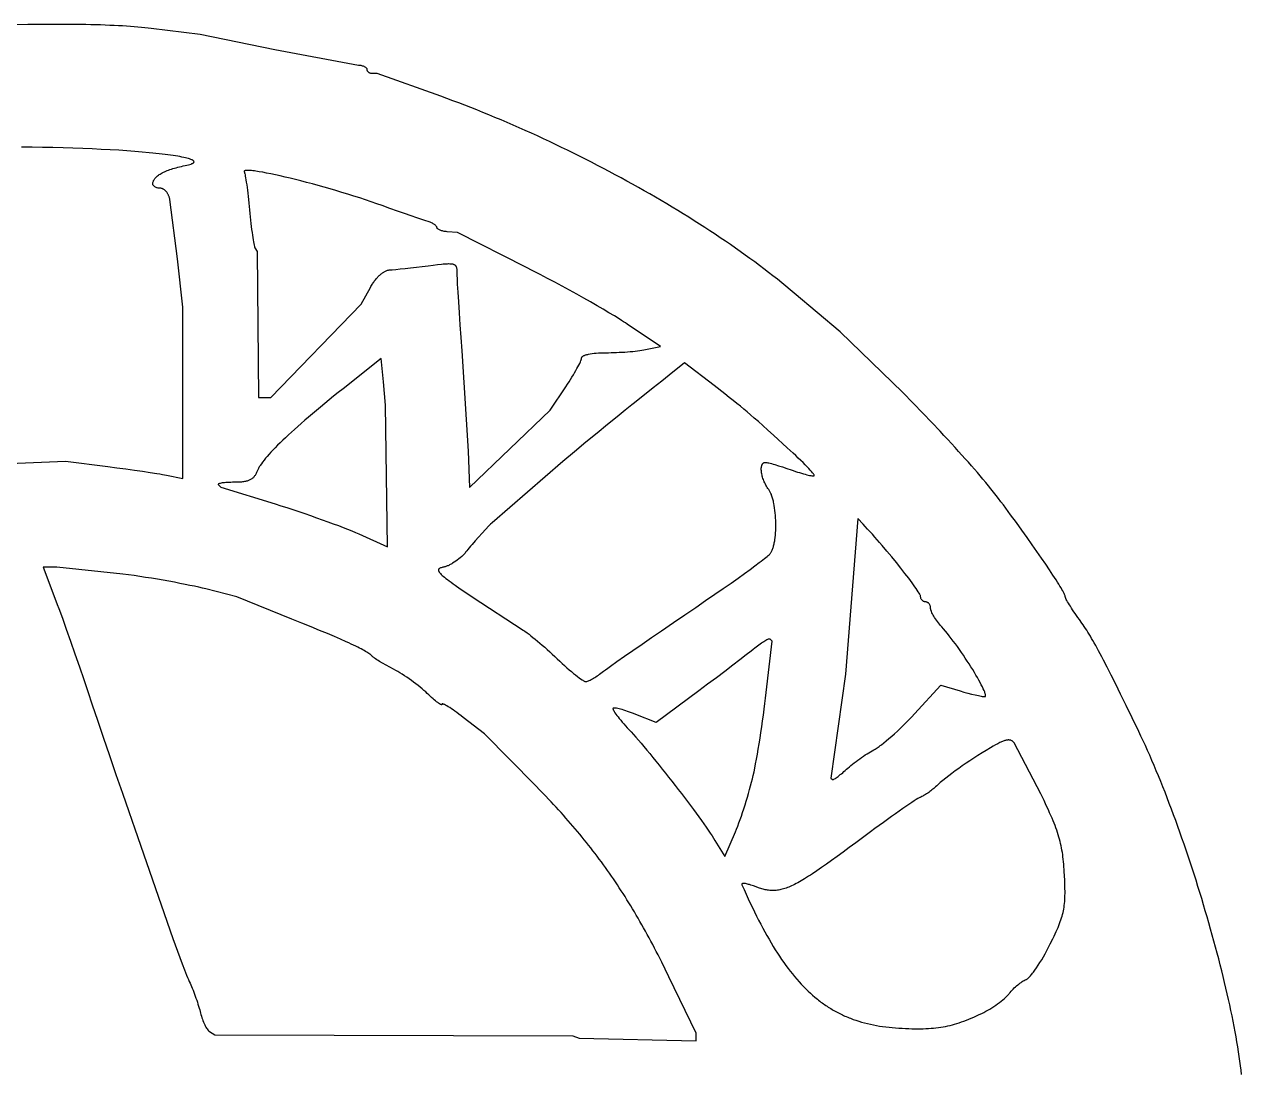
# Model space of a CAD drawing. Header units: millimetres. Extents: x 0.1 to 44.1, y 0.2 to 43.8.
# Drawn here: x 22.16 to 43.81, y 25.21 to 43.82 of the extents above; entities that cross this region are included whole.
import ezdxf

# ---------------------------------------------------------------- set-up
doc = ezdxf.new("R2010")
doc.units = ezdxf.units.MM
doc.header["$MEASUREMENT"] = 0

msp = doc.modelspace()

# ---------------------------------------------------------------- linework, layer by layer
at = {"flags": 128}
for points in [[(43.806714, 25.138266), (43.797846, 25.215738), (43.787933, 25.295147), (43.776992, 25.376431), (43.765042, 25.459527), (43.752101, 25.544373), (43.738188, 25.630906), (43.723322, 25.719064), (43.70752, 25.808783), (43.690802, 25.900003), (43.673185, 25.992659), (43.654689, 26.08669), (43.635331, 26.182033), (43.61513, 26.278626), (43.594105, 26.376406), (43.572273, 26.47531), (43.549654, 26.575277), (43.526266, 26.676243), (43.502126, 26.778146), (43.477255, 26.880924), (43.451669, 26.984514), (43.425389, 27.088853), (43.398431, 27.193879), (43.370814, 27.29953), (43.342558, 27.405743), (43.31368, 27.512455), (43.284198, 27.619605), (43.254132, 27.727128), (43.2235, 27.834964), (43.192319, 27.94305), (43.16061, 28.051322), (43.128389, 28.159719), (43.095675, 28.268178), (43.062488, 28.376636), (43.028845, 28.485031), (42.994764, 28.5933), (42.960265, 28.701382), (42.925365, 28.809213), (42.890084, 28.916731), (42.854439, 29.023873), (42.818449, 29.130577), (42.782133, 29.236781), (42.745508, 29.342421), (42.708594, 29.447436), (42.671408, 29.551763), (42.63397, 29.655339), (42.596297, 29.758102), (42.558409, 29.859989), (42.520323, 29.960938), (42.482058, 30.060887), (42.443632, 30.159772), (42.405064, 30.257532), (42.366373, 30.354103), (42.327576, 30.449424), (42.288692, 30.543431), (42.24974, 30.636063), (42.210739, 30.727257), (42.171705, 30.81695), (42.132659, 30.90508), (42.093618, 30.991584), (42.054601, 31.076399), (42.015626, 31.159464), (41.976712, 31.240716), (41.858543, 31.484508), (41.751353, 31.704797), (41.654282, 31.903207), (41.566467, 32.081365), (41.487045, 32.240896), (41.415154, 32.383424), (41.349933, 32.510575), (41.319555, 32.568892), (41.29052, 32.623974), (41.262721, 32.676025), (41.236051, 32.725247), (41.210401, 32.771843), (41.185665, 32.816017), (41.161733, 32.857973), (41.138499, 32.897912), (41.115855, 32.936039), (41.093693, 32.972556), (41.071904, 33.007666), (41.050382, 33.041573), (41.029019, 33.07448), (41.007706, 33.10659), (40.986336, 33.138106), (40.964801, 33.169232), (40.920807, 33.231123), (40.895054, 33.267099), (40.870023, 33.302699), (40.845843, 33.337714), (40.822645, 33.371931), (40.800558, 33.40514), (40.779712, 33.437128), (40.760236, 33.467685), (40.74226, 33.496599), (40.725913, 33.523659), (40.711325, 33.548653), (40.698626, 33.57137), (40.687945, 33.591599), (40.679412, 33.609127), (40.673157, 33.623745), (40.670924, 33.629896), (40.669308, 33.63524), (40.668327, 33.639751), (40.667997, 33.643402), (40.66769, 33.64723), (40.666775, 33.651865), (40.665259, 33.657295), (40.663146, 33.663511), (40.657163, 33.678261), (40.648879, 33.696035), (40.638346, 33.716754), (40.625618, 33.740337), (40.610749, 33.766704), (40.59379, 33.795777), (40.574796, 33.827476), (40.55382, 33.86172), (40.530914, 33.898431), (40.506132, 33.937528), (40.451152, 34.022563), (40.389303, 34.116188), (40.321013, 34.217765), (40.246705, 34.326657), (40.166804, 34.442226), (40.081736, 34.563835), (39.991925, 34.690847), (39.897796, 34.822623), (39.799775, 34.958527), (39.698286, 35.097922), (39.655522, 35.156072), (39.612671, 35.213698), (39.569631, 35.270915), (39.526301, 35.327838), (39.482578, 35.384582), (39.438361, 35.441263), (39.393549, 35.497996), (39.348039, 35.554897), (39.301731, 35.612079), (39.254522, 35.66966), (39.206311, 35.727753), (39.156996, 35.786475), (39.106475, 35.84594), (39.054647, 35.906264), (39.00141, 35.967563), (38.946663, 36.02995), (38.890304, 36.093543), (38.83223, 36.158455), (38.772342, 36.224802), (38.710536, 36.2927), (38.646711, 36.362264), (38.580765, 36.433608), (38.512598, 36.506849), (38.442106, 36.582102), (38.293745, 36.739103), (38.134869, 36.905533), (37.964664, 37.082315), (37.782317, 37.270371), (36.664004, 38.350049), (35.850259, 39.038916), (35.777111, 39.100338), (35.702621, 39.161852), (35.626814, 39.223442), (35.549718, 39.285094), (35.471359, 39.346792), (35.391764, 39.408523), (35.310957, 39.470271), (35.228967, 39.532022), (35.14582, 39.593761), (35.061541, 39.655473), (34.976158, 39.717144), (34.889696, 39.778759), (34.802183, 39.840303), (34.713644, 39.901762), (34.624107, 39.96312), (34.533596, 40.024363), (34.44214, 40.085477), (34.349764, 40.146446), (34.256495, 40.207256), (34.162359, 40.267892), (34.067382, 40.328339), (33.971592, 40.388584), (33.875014, 40.44861), (33.777675, 40.508404), (33.679601, 40.56795), (33.580819, 40.627234), (33.481355, 40.686241), (33.381236, 40.744957), (33.280487, 40.803366), (33.179136, 40.861454), (33.077209, 40.919207), (32.974732, 40.976609), (32.871732, 41.033646), (32.768235, 41.090303), (32.664267, 41.146566), (32.559855, 41.202419), (32.455026, 41.257848), (32.349806, 41.312838), (32.24422, 41.367375), (32.138297, 41.421444), (32.032061, 41.47503), (31.92554, 41.528118), (31.81876, 41.580694), (31.711747, 41.632743), (31.604528, 41.684251), (31.497129, 41.735201), (31.389577, 41.785581), (31.281898, 41.835374), (31.174118, 41.884567), (31.066264, 41.933145), (30.958363, 41.981093), (30.85044, 42.028396), (30.742522, 42.075039), (30.634636, 42.121008), (30.526808, 42.166288), (30.419065, 42.210865), (30.311432, 42.254723), (30.203936, 42.297848), (30.096605, 42.340225), (29.989463, 42.38184), (29.882538, 42.422678), (29.775856, 42.462724), (29.669443, 42.501963), (29.563326, 42.54038), (28.434187, 42.94534), (28.344094, 42.94534), (28.334917, 42.945701), (28.325997, 42.946762), (28.31738, 42.948486), (28.309113, 42.950837), (28.301242, 42.953781), (28.293813, 42.957281), (28.286873, 42.961301), (28.280466, 42.965806), (28.274641, 42.97076), (28.269442, 42.976127), (28.264917, 42.981872), (28.261111, 42.987959), (28.25807, 42.994352), (28.255841, 43.001015), (28.254469, 43.007913), (28.254002, 43.01501), (28.253799, 43.01859), (28.253197, 43.022141), (28.252205, 43.025659), (28.250835, 43.029139), (28.249095, 43.032576), (28.246995, 43.035964), (28.244546, 43.0393), (28.241758, 43.042578), (28.235202, 43.048941), (28.227407, 43.055015), (28.218453, 43.060759), (28.208419, 43.066136), (28.197385, 43.071106), (28.185431, 43.07563), (28.172635, 43.079669), (28.159078, 43.083184), (28.144839, 43.086136), (28.129998, 43.088485), (28.114634, 43.090193), (28.098827, 43.091221), (26.613581, 43.368583), (25.28351, 43.639405), (24.412341, 43.747512), (24.356346, 43.754166), (24.298153, 43.760504), (24.237753, 43.766526), (24.175137, 43.772233), (24.110296, 43.777623), (24.043221, 43.782698), (23.973904, 43.787458), (23.902335, 43.791902), (23.828505, 43.796032), (23.752406, 43.799846), (23.67403, 43.803346), (23.593366, 43.806532), (23.510406, 43.809403), (23.425142, 43.81196), (23.337564, 43.814203), (23.247664, 43.816132), (23.155433, 43.817748), (23.060861, 43.81905), (22.963941, 43.820039), (22.864662, 43.820715), (22.763017, 43.821078), (22.658997, 43.821128), (22.552591, 43.820865), (22.443793, 43.82029), (22.218981, 43.818204), (21.98449, 43.81487)], [(24.880089, 39.649385), (24.745393, 40.706387), (24.743087, 40.716614), (24.740471, 40.726711), (24.737555, 40.736665), (24.734351, 40.746465), (24.730869, 40.756096), (24.72712, 40.765546), (24.723117, 40.774803), (24.718869, 40.783854), (24.714387, 40.792685), (24.709684, 40.801284), (24.70477, 40.809638), (24.699655, 40.817735), (24.694352, 40.825562), (24.688871, 40.833105), (24.683223, 40.840353), (24.67742, 40.847292), (24.671472, 40.853909), (24.665391, 40.860192), (24.659188, 40.866128), (24.652873, 40.871704), (24.646458, 40.876908), (24.639954, 40.881726), (24.633371, 40.886146), (24.626722, 40.890155), (24.620017, 40.893741), (24.613268, 40.896889), (24.606484, 40.899589), (24.599678, 40.901826), (24.592861, 40.903588), (24.586043, 40.904863), (24.579235, 40.905637), (24.57245, 40.905898), (24.559073, 40.906302), (24.546071, 40.907486), (24.533511, 40.909412), (24.521461, 40.912038), (24.509989, 40.915325), (24.49916, 40.919234), (24.489044, 40.923724), (24.479706, 40.928756), (24.471215, 40.934289), (24.463638, 40.940284), (24.457042, 40.9467), (24.451494, 40.953498), (24.447061, 40.960638), (24.445285, 40.964324), (24.443812, 40.968081), (24.442652, 40.971903), (24.441813, 40.975785), (24.441304, 40.979723), (24.441132, 40.983712), (24.441284, 40.989966), (24.44174, 40.996196), (24.442498, 41.0024), (24.443557, 41.008579), (24.446576, 41.020856), (24.450788, 41.033022), (24.456183, 41.045073), (24.462753, 41.057004), (24.47049, 41.068809), (24.479384, 41.080484), (24.489427, 41.092023), (24.500611, 41.103423), (24.512926, 41.114677), (24.526363, 41.125782), (24.540915, 41.136731), (24.556573, 41.147521), (24.573326, 41.158146), (24.591168, 41.168602), (24.610089, 41.178883), (24.630081, 41.188984), (24.651135, 41.198902), (24.673241, 41.20863), (24.696392, 41.218163), (24.720579, 41.227498), (24.745793, 41.236629), (24.772025, 41.245551), (24.799267, 41.254259), (24.82751, 41.262748), (24.856744, 41.271014), (24.886963, 41.279051), (24.918156, 41.286855), (24.950315, 41.29442), (24.983431, 41.301742), (25.017496, 41.308816), (25.048562, 41.315459), (25.076079, 41.322162), (25.100096, 41.32892), (25.120663, 41.335729), (25.129669, 41.33915), (25.13783, 41.342582), (25.145153, 41.346024), (25.151645, 41.349475), (25.157311, 41.352935), (25.162159, 41.356403), (25.166193, 41.359878), (25.16942, 41.36336), (25.171847, 41.366847), (25.173479, 41.37034), (25.174323, 41.373838), (25.174385, 41.377339), (25.173671, 41.380844), (25.172187, 41.384352), (25.16994, 41.387862), (25.166936, 41.391373), (25.16318, 41.394885), (25.15868, 41.398397), (25.15344, 41.401908), (25.147469, 41.405418), (25.14077, 41.408927), (25.133352, 41.412432), (25.11638, 41.419433), (25.096601, 41.426416), (25.074066, 41.433376), (25.048824, 41.440307), (25.020923, 41.447205), (24.990415, 41.454063), (24.957347, 41.460877), (24.921771, 41.467642), (24.883735, 41.474351), (24.843289, 41.481001), (24.800482, 41.487586), (24.755364, 41.494099), (24.707985, 41.500538), (24.658394, 41.506895), (24.60664, 41.513166), (24.552774, 41.519345), (24.496844, 41.525427), (24.4389, 41.531408), (24.378992, 41.537281), (24.253481, 41.548685), (24.120707, 41.559597), (23.981066, 41.569975), (23.834954, 41.579777), (23.682768, 41.588961), (23.524905, 41.597485), (23.361759, 41.605307), (23.193728, 41.612386), (23.021207, 41.618678), (22.844594, 41.624143), (22.664283, 41.628738), (22.480672, 41.632422), (22.294157, 41.635151), (22.105133, 41.636885)], [(31.788171, 37.375019), (31.816562, 37.417786), (31.844156, 37.460319), (31.870812, 37.502358), (31.896386, 37.54364), (31.920734, 37.583904), (31.943716, 37.622889), (31.965186, 37.660334), (31.985004, 37.695977), (32.003024, 37.729556), (32.019106, 37.760811), (32.033106, 37.789479), (32.044881, 37.8153), (32.054287, 37.838012), (32.058058, 37.84812), (32.061183, 37.857353), (32.063645, 37.865678), (32.065426, 37.873063), (32.066507, 37.879474), (32.066872, 37.884879), (32.067408, 37.889937), (32.069003, 37.894909), (32.071634, 37.899789), (32.075279, 37.904573), (32.079916, 37.909256), (32.085523, 37.913833), (32.092077, 37.918299), (32.099557, 37.92265), (32.10794, 37.92688), (32.117204, 37.930985), (32.127327, 37.93496), (32.138287, 37.938799), (32.150062, 37.942499), (32.16263, 37.946054), (32.175968, 37.949459), (32.190054, 37.952709), (32.220384, 37.958728), (32.253441, 37.96407), (32.289048, 37.968696), (32.327029, 37.972569), (32.367206, 37.975649), (32.409403, 37.977897), (32.453441, 37.979274), (32.499145, 37.979742), (32.544579, 37.980022), (32.591484, 37.980843), (32.639501, 37.982178), (32.68827, 37.983998), (32.737431, 37.986277), (32.786624, 37.988987), (32.835488, 37.9921), (32.883665, 37.995587), (32.930794, 37.999423), (32.976516, 38.003579), (33.02047, 38.008027), (33.062296, 38.012739), (33.101635, 38.017689), (33.138127, 38.022848), (33.171412, 38.028189), (33.201129, 38.033684), (33.470841, 38.087627), (32.879696, 38.487149), (32.847806, 38.508434), (32.813178, 38.531042), (32.775926, 38.55491), (32.736166, 38.579972), (32.649585, 38.633418), (32.554361, 38.690861), (32.45142, 38.751778), (32.341686, 38.815651), (32.226086, 38.881959), (32.105544, 38.95018), (31.980988, 39.019795), (31.853341, 39.090282), (31.72353, 39.161122), (31.592481, 39.231794), (31.461118, 39.301778), (31.330368, 39.370552), (31.201155, 39.437597), (31.074406, 39.502391), (29.860263, 40.118111), (29.677832, 40.131853), (29.659248, 40.133561), (29.641185, 40.135827), (29.623737, 40.138612), (29.606998, 40.14188), (29.591059, 40.145593), (29.576016, 40.149713), (29.561962, 40.154202), (29.54899, 40.159024), (29.537194, 40.164141), (29.526667, 40.169514), (29.517504, 40.175108), (29.509796, 40.180883), (29.506518, 40.183827), (29.503639, 40.186803), (29.50117, 40.189805), (29.499125, 40.19283), (29.497513, 40.195872), (29.496348, 40.198926), (29.49564, 40.201989), (29.495401, 40.205055), (29.495198, 40.208163), (29.494596, 40.211352), (29.493605, 40.214614), (29.492234, 40.217944), (29.488395, 40.224777), (29.483157, 40.231796), (29.476601, 40.238947), (29.468806, 40.246177), (29.459852, 40.25343), (29.449819, 40.260652), (29.438785, 40.26779), (29.42683, 40.274789), (29.414035, 40.281595), (29.400478, 40.288153), (29.386239, 40.294409), (29.371398, 40.30031), (29.356034, 40.3058), (29.340226, 40.310827), (29.295482, 40.325014), (29.227499, 40.347693), (29.139644, 40.37769), (29.03528, 40.413835), (28.917771, 40.454956), (28.790481, 40.499881), (28.656775, 40.547439), (28.520016, 40.596459), (28.423875, 40.630542), (28.325107, 40.664573), (28.2241, 40.698457), (28.121243, 40.7321), (28.016925, 40.765407), (27.911533, 40.798284), (27.805457, 40.830636), (27.699084, 40.862369), (27.592803, 40.893389), (27.487003, 40.923601), (27.382072, 40.95291), (27.278398, 40.981223), (27.17637, 41.008445), (27.076377, 41.034481), (26.978806, 41.059236), (26.884046, 41.082618), (26.792485, 41.104531), (26.704513, 41.12488), (26.620517, 41.143572), (26.540885, 41.160511), (26.466007, 41.175604), (26.396271, 41.188756), (26.332065, 41.199872), (26.302157, 41.204638), (26.273777, 41.208859), (26.246974, 41.212524), (26.221796, 41.215621), (26.198293, 41.218138), (26.176511, 41.220064), (26.156501, 41.221387), (26.13831, 41.222095), (26.121987, 41.222176), (26.107581, 41.221618), (26.09514, 41.220409), (26.084712, 41.218539), (26.080269, 41.217351), (26.076347, 41.215994), (26.072953, 41.214465), (26.070093, 41.212763), (26.067772, 41.210887), (26.065998, 41.208834), (26.064776, 41.206605), (26.064111, 41.204196), (26.064011, 41.201608), (26.064481, 41.198837), (26.065527, 41.195883), (26.067155, 41.192745), (26.069214, 41.188609), (26.07139, 41.182949), (26.073677, 41.17581), (26.076068, 41.167234), (26.081142, 41.145944), (26.086564, 41.119425), (26.092284, 41.088023), (26.098256, 41.052082), (26.10443, 41.011948), (26.11076, 40.967967), (26.117195, 40.920484), (26.123689, 40.869844), (26.130193, 40.816393), (26.136658, 40.760476), (26.143037, 40.702438), (26.149282, 40.642625), (26.155344, 40.581383), (26.161174, 40.519057), (26.167009, 40.456736), (26.173084, 40.395511), (26.179348, 40.335726), (26.185755, 40.277727), (26.192255, 40.221859), (26.1988, 40.168465), (26.205341, 40.117891), (26.211829, 40.070481), (26.218217, 40.026581), (26.224454, 39.986535), (26.230493, 39.950688), (26.236285, 39.919385), (26.241782, 39.892971), (26.246934, 39.87179), (26.249366, 39.86327), (26.251693, 39.856188), (26.25391, 39.850586), (26.256011, 39.846508), (26.295583, 39.78248), (26.320315, 37.181699), (26.543182, 37.181699), (28.147616, 38.840186), (28.311648, 39.141503), (28.320826, 39.157983), (28.330246, 39.174161), (28.339894, 39.190023), (28.349755, 39.205557), (28.359815, 39.220748), (28.370059, 39.235584), (28.380472, 39.25005), (28.39104, 39.264135), (28.401748, 39.277824), (28.412582, 39.291104), (28.423526, 39.303962), (28.434567, 39.316384), (28.445689, 39.328357), (28.456878, 39.339867), (28.468119, 39.350902), (28.479398, 39.361448), (28.490699, 39.371491), (28.502009, 39.381019), (28.513313, 39.390017), (28.524596, 39.398473), (28.535843, 39.406374), (28.54704, 39.413705), (28.558172, 39.420453), (28.569224, 39.426606), (28.580182, 39.432149), (28.591032, 39.43707), (28.601758, 39.441355), (28.612346, 39.444991), (28.622781, 39.447964), (28.633048, 39.450261), (28.643134, 39.451869), (28.653023, 39.452774), (28.699054, 39.456097), (28.762113, 39.461756), (28.839382, 39.469445), (28.928043, 39.478856), (29.025276, 39.489683), (29.128264, 39.501618), (29.234187, 39.514355), (29.340226, 39.527588), (29.42829, 39.538689), (29.505585, 39.54802), (29.572813, 39.55537), (29.602872, 39.558236), (29.630677, 39.560528), (29.656316, 39.562221), (29.679877, 39.563286), (29.701448, 39.5637), (29.721117, 39.563434), (29.738971, 39.562463), (29.755097, 39.560761), (29.769585, 39.558301), (29.782521, 39.555057), (29.788434, 39.553133), (29.793993, 39.551004), (29.799208, 39.548665), (29.804089, 39.546114), (29.808649, 39.543347), (29.812897, 39.540361), (29.816845, 39.537153), (29.820504, 39.53372), (29.823885, 39.530058), (29.826999, 39.526164), (29.829856, 39.522035), (29.832468, 39.517667), (29.834846, 39.513057), (29.837, 39.508202), (29.840683, 39.497743), (29.843603, 39.486265), (29.84585, 39.47374), (29.84751, 39.460144), (29.848672, 39.445448), (29.849422, 39.429628), (29.84985, 39.412656), (29.850087, 39.375155), (29.850545, 39.347089), (29.851887, 39.308172), (29.85407, 39.259101), (29.857048, 39.200575), (29.865207, 39.057944), (29.876002, 38.885861), (29.889071, 38.689905), (29.904053, 38.475657), (29.920586, 38.248697), (29.938308, 38.014606), (30.049147, 36.226687), (30.071765, 35.582025), (31.509471, 36.960021), (31.788171, 37.375019)], [(21.603647, 35.996302), (22.889383, 36.049507), (23.643089, 35.954662), (23.800375, 35.934395), (23.958479, 35.913139), (24.113128, 35.891529), (24.260048, 35.870196), (24.394967, 35.849773), (24.51361, 35.830895), (24.565493, 35.822233), (24.611705, 35.814194), (24.651712, 35.806858), (24.684978, 35.800303), (24.97316, 35.740789), (24.97316, 38.791894), (24.880089, 39.649385)], [(28.54188, 37.463748), (28.503134, 37.878803), (27.824372, 37.338161), (27.739393, 37.27023), (27.65679, 37.203702), (27.576566, 37.138582), (27.498724, 37.07487), (27.423267, 37.012571), (27.350196, 36.951686), (27.279515, 36.892218), (27.211227, 36.834169), (27.145335, 36.777544), (27.08184, 36.722343), (27.020747, 36.66857), (26.962057, 36.616227), (26.905774, 36.565317), (26.8519, 36.515843), (26.800437, 36.467807), (26.75139, 36.421211), (26.704759, 36.37606), (26.660549, 36.332354), (26.618762, 36.290097), (26.579401, 36.249292), (26.542467, 36.209941), (26.507966, 36.172046), (26.475898, 36.13561), (26.446266, 36.100637), (26.419074, 36.067128), (26.394324, 36.035087), (26.37202, 36.004515), (26.352162, 35.975416), (26.343153, 35.961419), (26.334756, 35.947791), (26.326972, 35.934533), (26.319802, 35.921645), (26.313246, 35.909127), (26.307304, 35.896979), (26.301977, 35.885202), (26.297265, 35.873796), (26.291419, 35.859435), (26.285396, 35.845728), (26.279172, 35.832663), (26.272718, 35.820227), (26.26601, 35.808405), (26.25902, 35.797187), (26.251721, 35.786557), (26.244088, 35.776505), (26.236094, 35.767015), (26.227713, 35.758076), (26.218917, 35.749674), (26.20968, 35.741797), (26.199976, 35.734431), (26.189779, 35.727563), (26.179062, 35.72118), (26.167798, 35.715269), (26.155961, 35.709818), (26.143524, 35.704813), (26.130462, 35.70024), (26.116747, 35.696088), (26.102353, 35.692343), (26.087253, 35.688992), (26.071421, 35.686022), (26.054831, 35.68342), (26.037456, 35.681173), (26.01927, 35.679267), (26.000245, 35.677691), (25.980356, 35.67643), (25.959576, 35.675472), (25.937879, 35.674804), (25.891626, 35.674286), (25.858505, 35.674063), (25.826748, 35.673411), (25.796503, 35.672351), (25.767914, 35.670904), (25.741128, 35.669094), (25.71629, 35.666941), (25.693546, 35.664468), (25.673042, 35.661697), (25.654925, 35.65865), (25.639339, 35.655349), (25.62643, 35.651815), (25.616345, 35.648071), (25.612407, 35.646127), (25.60923, 35.644139), (25.606831, 35.642109), (25.605229, 35.64004), (25.604443, 35.637935), (25.60449, 35.635797), (25.605388, 35.633628), (25.607157, 35.631432), (25.650011, 35.588577), (26.619489, 35.2883), (26.720911, 35.256519), (26.824717, 35.223287), (26.930146, 35.188878), (27.036438, 35.153562), (27.142833, 35.117612), (27.248569, 35.0813), (27.352887, 35.044898), (27.455027, 35.008676), (27.554228, 34.972908), (27.64973, 34.937865), (27.740772, 34.903818), (27.826595, 34.87104), (27.906437, 34.839803), (27.979539, 34.810379), (28.045141, 34.783038), (28.102481, 34.758054), (28.615995, 34.528085), (28.580626, 37.048692), (28.54188, 37.463748)], [(33.485614, 33.030957), (33.702812, 33.178441), (33.906356, 33.317111), (34.096411, 33.447085), (34.27314, 33.568479), (34.436707, 33.681408), (34.587277, 33.78599), (34.725014, 33.88234), (34.850081, 33.970576), (34.962644, 34.050812), (35.062865, 34.123166), (35.150909, 34.187754), (35.22694, 34.244692), (35.260502, 34.270328), (35.291123, 34.294096), (35.318822, 34.31601), (35.34362, 34.336084), (35.365538, 34.354332), (35.384597, 34.37077), (35.400816, 34.385412), (35.414217, 34.398272), (35.42128, 34.405901), (35.4281, 34.414427), (35.434676, 34.423823), (35.44101, 34.434061), (35.447103, 34.445114), (35.452953, 34.456954), (35.458563, 34.469554), (35.463932, 34.482886), (35.46906, 34.496922), (35.473949, 34.511635), (35.478599, 34.526997), (35.48301, 34.542981), (35.487182, 34.559559), (35.491117, 34.576703), (35.494815, 34.594386), (35.498275, 34.612581), (35.501499, 34.631259), (35.504487, 34.650393), (35.509757, 34.68992), (35.514089, 34.73094), (35.517485, 34.773232), (35.519951, 34.816577), (35.52149, 34.860753), (35.522105, 34.90554), (35.521801, 34.950717), (35.52058, 34.996063), (35.518447, 35.041358), (35.515405, 35.08638), (35.511459, 35.13091), (35.506611, 35.174726), (35.500865, 35.217608), (35.494226, 35.259336), (35.486697, 35.299687), (35.4826, 35.319278), (35.478282, 35.338443), (35.473743, 35.357153), (35.468984, 35.375381), (35.464005, 35.3931), (35.458807, 35.410282), (35.45339, 35.4269), (35.447755, 35.442925), (35.441902, 35.458331), (35.435831, 35.473089), (35.429544, 35.487172), (35.42304, 35.500553), (35.41632, 35.513203), (35.409385, 35.525096), (35.402234, 35.536204), (35.394869, 35.546499), (35.381684, 35.564639), (35.369145, 35.583303), (35.357261, 35.602418), (35.346041, 35.621911), (35.335492, 35.641712), (35.325624, 35.661747), (35.316446, 35.681945), (35.307966, 35.702233), (35.300193, 35.72254), (35.293136, 35.742794), (35.286803, 35.762922), (35.281203, 35.782852), (35.276345, 35.802512), (35.272237, 35.821831), (35.268889, 35.840736), (35.266308, 35.859155), (35.264505, 35.877017), (35.263486, 35.894248), (35.263262, 35.910777), (35.26384, 35.926531), (35.26523, 35.94144), (35.26744, 35.95543), (35.270479, 35.96843), (35.274355, 35.980368), (35.27661, 35.985915), (35.279078, 35.991171), (35.281759, 35.996124), (35.284655, 36.000767), (35.287768, 36.00509), (35.291097, 36.009085), (35.294644, 36.012741), (35.298411, 36.016052), (35.302398, 36.019006), (35.306606, 36.021596), (35.311037, 36.023812), (35.315691, 36.025645), (35.32057, 36.027087), (35.325674, 36.028128), (35.331006, 36.028759), (35.336565, 36.028971), (35.346432, 36.028276), (35.359887, 36.026237), (35.376695, 36.022923), (35.396624, 36.018401), (35.419437, 36.012742), (35.444901, 36.006013), (35.472781, 35.998284), (35.502842, 35.989622), (35.568574, 35.969778), (35.64022, 35.947029), (35.715905, 35.921926), (35.793754, 35.895017), (35.832593, 35.881535), (35.870663, 35.868752), (35.907754, 35.856719), (35.943655, 35.84549), (35.978156, 35.835118), (36.011044, 35.825654), (36.04211, 35.817151), (36.071142, 35.809662), (36.097931, 35.80324), (36.122264, 35.797936), (36.143932, 35.793804), (36.162724, 35.790896), (36.178428, 35.789264), (36.185056, 35.788943), (36.190834, 35.788961), (36.195734, 35.789324), (36.199731, 35.79004), (36.202797, 35.791113), (36.204908, 35.792552), (36.20555, 35.793514), (36.205854, 35.794773), (36.205465, 35.798166), (36.203773, 35.8027), (36.200807, 35.808343), (36.196599, 35.815064), (36.191178, 35.822831), (36.184577, 35.831611), (36.176826, 35.841374), (36.157994, 35.863719), (36.13493, 35.889612), (36.107879, 35.918799), (36.077086, 35.951026), (36.042798, 35.98604), (36.00526, 36.023586), (35.964718, 36.06341), (35.921418, 36.105259), (35.875606, 36.148878), (35.827527, 36.194015), (35.777427, 36.240413), (35.725551, 36.287821), (35.480515, 36.510162), (35.379535, 36.601519), (35.290306, 36.681885), (35.210869, 36.752925), (35.139268, 36.816301), (35.073547, 36.873678), (35.011747, 36.92672), (34.951913, 36.97709), (34.892087, 37.026451), (34.830312, 37.076469), (34.764631, 37.128806), (34.693088, 37.185127), (34.613725, 37.247094), (34.423713, 37.394626), (33.898733, 37.801809), (33.62567, 37.579582), (33.495156, 37.47424), (33.341654, 37.351692), (33.184306, 37.227157), (33.042257, 37.115849), (33.005459, 37.086941), (32.959521, 37.050393), (32.842914, 36.956574), (32.697807, 36.83879), (32.529571, 36.701435), (32.343576, 36.548904), (32.145194, 36.385593), (31.939796, 36.215898), (31.732753, 36.044213), (30.474201, 34.954688), (30.446795, 34.927008), (30.418231, 34.89764), (30.358549, 34.83487), (30.296995, 34.768434), (30.235409, 34.700389), (30.175631, 34.632791), (30.119501, 34.567698), (30.09338, 34.536733), (30.06886, 34.507165), (30.046173, 34.479251), (30.025548, 34.45325), (30.015563, 34.440785), (30.00514, 34.428363), (29.994305, 34.416003), (29.983086, 34.403724), (29.971508, 34.391542), (29.959597, 34.379477), (29.947379, 34.367547), (29.934881, 34.355771), (29.909146, 34.332752), (29.882602, 34.310566), (29.855457, 34.289361), (29.827919, 34.269284), (29.800197, 34.250481), (29.772501, 34.233099), (29.758727, 34.224987), (29.745038, 34.217285), (29.731459, 34.210012), (29.718017, 34.203185), (29.704738, 34.196825), (29.691648, 34.190948), (29.678772, 34.185573), (29.666138, 34.180718), (29.65377, 34.176403), (29.641696, 34.172644), (29.629941, 34.169461), (29.618531, 34.166872), (29.601098, 34.163105), (29.585186, 34.159163), (29.570858, 34.154978), (29.558175, 34.150487), (29.5472, 34.145623), (29.542372, 34.143031), (29.537995, 34.140322), (29.534075, 34.137487), (29.53062, 34.134517), (29.527639, 34.131406), (29.525139, 34.128145), (29.523127, 34.124725), (29.521612, 34.121139), (29.520601, 34.117377), (29.520102, 34.113433), (29.520123, 34.109298), (29.520671, 34.104964), (29.521755, 34.100422), (29.523381, 34.095665), (29.525558, 34.090684), (29.528293, 34.085471), (29.531594, 34.080018), (29.535469, 34.074316), (29.539926, 34.068359), (29.544972, 34.062136), (29.556862, 34.048865), (29.571203, 34.034438), (29.588055, 34.018789), (29.607481, 34.001853), (29.629542, 33.983565), (29.654301, 33.963859), (29.68182, 33.94267), (29.712159, 33.919933), (29.745381, 33.895582), (29.781549, 33.869552), (29.820723, 33.841778), (29.908339, 33.780735), (30.008725, 33.711932), (30.122376, 33.634844), (31.027287, 33.042716), (31.037238, 33.036833), (31.048161, 33.029974), (31.072771, 33.013462), (31.100803, 32.993442), (31.131946, 32.970175), (31.16589, 32.943923), (31.202322, 32.914946), (31.240931, 32.883506), (31.281405, 32.849865), (31.323432, 32.814284), (31.366702, 32.777024), (31.410903, 32.738348), (31.455722, 32.698515), (31.500849, 32.657788), (31.545972, 32.616428), (31.59078, 32.574697), (31.63496, 32.532855), (31.678607, 32.491556), (31.721849, 32.451414), (31.764428, 32.412638), (31.806084, 32.375436), (31.84656, 32.340016), (31.885595, 32.306585), (31.922932, 32.275352), (31.958311, 32.246524), (31.991474, 32.220309), (32.022162, 32.196915), (32.050115, 32.176549), (32.075076, 32.159421), (32.086353, 32.152135), (32.096785, 32.145736), (32.106339, 32.140251), (32.114983, 32.135705), (32.122685, 32.132124), (32.129412, 32.129533), (32.135132, 32.12796), (32.139812, 32.12743), (32.144214, 32.127647), (32.149108, 32.128292), (32.160296, 32.130822), (32.173227, 32.134934), (32.18775, 32.140544), (32.203716, 32.147565), (32.220975, 32.155913), (32.239378, 32.165503), (32.258774, 32.176249), (32.279015, 32.188066), (32.299951, 32.200869), (32.321431, 32.214573), (32.343307, 32.229092), (32.365428, 32.244342), (32.387645, 32.260237), (32.409808, 32.276692), (32.431767, 32.293621), (32.457679, 32.313514), (32.49144, 32.338663), (32.532509, 32.36869), (32.580345, 32.403217), (32.694161, 32.48426), (32.828565, 32.578768), (32.979235, 32.683715), (33.141848, 32.796079), (33.312082, 32.912834), (33.485614, 33.030957)], [(37.262014, 30.912171), (37.275861, 30.919714), (37.290747, 30.928479), (37.306627, 30.938425), (37.323453, 30.949511), (37.34118, 30.961696), (37.359759, 30.974938), (37.379146, 30.989197), (37.399293, 31.004431), (37.441681, 31.037659), (37.486551, 31.074293), (37.533528, 31.114003), (37.582241, 31.156459), (37.632315, 31.201331), (37.683379, 31.24829), (37.735059, 31.297006), (37.786981, 31.347149), (37.838774, 31.398389), (37.890063, 31.450396), (37.940476, 31.502842), (37.98964, 31.555395), (38.459118, 32.064461), (38.797971, 31.962938), (38.86811, 31.942545), (38.937546, 31.923519), (39.004474, 31.906278), (39.067088, 31.891238), (39.096213, 31.884674), (39.123581, 31.878815), (39.148969, 31.873716), (39.172149, 31.869427), (39.192895, 31.866), (39.210983, 31.863488), (39.226187, 31.861943), (39.23828, 31.861416), (39.240678, 31.861574), (39.242843, 31.862045), (39.244778, 31.862827), (39.246485, 31.863914), (39.247966, 31.865302), (39.249225, 31.866989), (39.250263, 31.86897), (39.251082, 31.871241), (39.252077, 31.876638), (39.252227, 31.883149), (39.251552, 31.890743), (39.250072, 31.899389), (39.247805, 31.909055), (39.244771, 31.919711), (39.240988, 31.931326), (39.236477, 31.943868), (39.231256, 31.957306), (39.225344, 31.971609), (39.211526, 32.002685), (39.195176, 32.036849), (39.176447, 32.07385), (39.155493, 32.11344), (39.132468, 32.15537), (39.107524, 32.199391), (39.080817, 32.245253), (39.052498, 32.292709), (39.022722, 32.341509), (38.991642, 32.391403), (38.959412, 32.442144), (38.926185, 32.493481), (38.892115, 32.545166), (38.857355, 32.596951), (38.822059, 32.648586), (38.78638, 32.699821), (38.750472, 32.750409), (38.714489, 32.8001), (38.678583, 32.848645), (38.642908, 32.895795), (38.607619, 32.941301), (38.572868, 32.984915), (38.538808, 33.026387), (38.505595, 33.065468), (38.47338, 33.101909), (38.453056, 33.124979), (38.433302, 33.148539), (38.414221, 33.172419), (38.395914, 33.196448), (38.378483, 33.220457), (38.362032, 33.244275), (38.346662, 33.267731), (38.332475, 33.290655), (38.319575, 33.312876), (38.308063, 33.334224), (38.298041, 33.354528), (38.289612, 33.373618), (38.282878, 33.391323), (38.280179, 33.399604), (38.277941, 33.407474), (38.276179, 33.414912), (38.274904, 33.421898), (38.27413, 33.42841), (38.273869, 33.434427), (38.273409, 33.44581), (38.272059, 33.456874), (38.269865, 33.467562), (38.266872, 33.477816), (38.263126, 33.487578), (38.258672, 33.496793), (38.253556, 33.505401), (38.247822, 33.513347), (38.241517, 33.520573), (38.234686, 33.527021), (38.227374, 33.532634), (38.219627, 33.537355), (38.211491, 33.541127), (38.20301, 33.543892), (38.194231, 33.545593), (38.185198, 33.546172), (38.176165, 33.546685), (38.167386, 33.548189), (38.158905, 33.550633), (38.150768, 33.553968), (38.143022, 33.558142), (38.13571, 33.563105), (38.128879, 33.568806), (38.122574, 33.575194), (38.11684, 33.58222), (38.111724, 33.589831), (38.107269, 33.597978), (38.103523, 33.606609), (38.10053, 33.615675), (38.098336, 33.625125), (38.096986, 33.634907), (38.096526, 33.644971), (38.096091, 33.649215), (38.094797, 33.65442), (38.092663, 33.660564), (38.089705, 33.667625), (38.085941, 33.67558), (38.081389, 33.684408), (38.069991, 33.704593), (38.055653, 33.728001), (38.038514, 33.754457), (38.018717, 33.783783), (37.996403, 33.815801), (37.971711, 33.850335), (37.944784, 33.887207), (37.915763, 33.92624), (37.884788, 33.967258), (37.852001, 34.010082), (37.817542, 34.054537), (37.781553, 34.100444), (37.744174, 34.147626), (37.665813, 34.245109), (37.583587, 34.345568), (37.498625, 34.447586), (37.412055, 34.549746), (37.368519, 34.600437), (37.325005, 34.650631), (37.281652, 34.700152), (37.238603, 34.748822), (37.195998, 34.796466), (37.153978, 34.842904), (37.112685, 34.887961), (37.072259, 34.931459), (36.979041, 35.031011), (36.760081, 32.260437), (36.500625, 30.412933), (36.526971, 30.386587), (36.528616, 30.385509), (36.530824, 30.384987), (36.533577, 30.385007), (36.536861, 30.385558), (36.540659, 30.386628), (36.544955, 30.388207), (36.554976, 30.392839), (36.566796, 30.399363), (36.580284, 30.407683), (36.595313, 30.417707), (36.611752, 30.42934), (36.629474, 30.44249), (36.648349, 30.457062), (36.668249, 30.472963), (36.689043, 30.490099), (36.710604, 30.508378), (36.732801, 30.527704), (36.755507, 30.547985), (36.778592, 30.569127), (36.802879, 30.591102), (36.829114, 30.613826), (36.857047, 30.637124), (36.886431, 30.66082), (36.917019, 30.684737), (36.948562, 30.708701), (36.980813, 30.732534), (37.013523, 30.756062), (37.046445, 30.779108), (37.079332, 30.801497), (37.111934, 30.823052), (37.144005, 30.843598), (37.175296, 30.862959), (37.20556, 30.880959), (37.234549, 30.897421), (37.262014, 30.912171)], [(34.105499, 25.806921), (34.104685, 25.876097), (33.620338, 26.878307), (33.556117, 27.009964), (33.492003, 27.138901), (33.427922, 27.265229), (33.395869, 27.327449), (33.363796, 27.389057), (33.331693, 27.450067), (33.29955, 27.510493), (33.267357, 27.570349), (33.235107, 27.629647), (33.202787, 27.688403), (33.17039, 27.746629), (33.137906, 27.804338), (33.105325, 27.861546), (33.072638, 27.918265), (33.039834, 27.974509), (33.006905, 28.030291), (32.973841, 28.085626), (32.940633, 28.140526), (32.90727, 28.195006), (32.873744, 28.24908), (32.840045, 28.30276), (32.806163, 28.35606), (32.772089, 28.408995), (32.737813, 28.461578), (32.703326, 28.513822), (32.668619, 28.56574), (32.63368, 28.617348), (32.598503, 28.668658), (32.563075, 28.719684), (32.527389, 28.77044), (32.491434, 28.820939), (32.455201, 28.871194), (32.418681, 28.921221), (32.381864, 28.971031), (32.34474, 29.02064), (32.3073, 29.070059), (32.269535, 29.119304), (32.231434, 29.168388), (32.192988, 29.217324), (32.154189, 29.266127), (32.115025, 29.314809), (32.075488, 29.363384), (32.035569, 29.411866), (31.995257, 29.460269), (31.954543, 29.508606), (31.913417, 29.556892), (31.871871, 29.605138), (31.829894, 29.65336), (31.787477, 29.701571), (31.744611, 29.749784), (31.701285, 29.798014), (31.657491, 29.846273), (31.613218, 29.894576), (31.568458, 29.942935), (31.523201, 29.991366), (31.477437, 30.039881), (31.431157, 30.088493), (31.337009, 30.186068), (31.240681, 30.284198), (30.33778, 31.19638), (29.960926, 31.492013), (29.922537, 31.521806), (29.885224, 31.550128), (29.849181, 31.576861), (29.814601, 31.601886), (29.781677, 31.625081), (29.750602, 31.646329), (29.72157, 31.665509), (29.694773, 31.682501), (29.670406, 31.697187), (29.64866, 31.709445), (29.62973, 31.719158), (29.621381, 31.723022), (29.613809, 31.726204), (29.607037, 31.72869), (29.601089, 31.730465), (29.59599, 31.731513), (29.591764, 31.731821), (29.588435, 31.731372), (29.586028, 31.730152), (29.585177, 31.729248), (29.584565, 31.728145), (29.584073, 31.725338), (29.583732, 31.722477), (29.582719, 31.720311), (29.581053, 31.718827), (29.578749, 31.718013), (29.575824, 31.717858), (29.572295, 31.718348), (29.568178, 31.719472), (29.563491, 31.721216), (29.558249, 31.72357), (29.55247, 31.726519), (29.539368, 31.734159), (29.524317, 31.744036), (29.50745, 31.756054), (29.488903, 31.770112), (29.468808, 31.786113), (29.4473, 31.803957), (29.424511, 31.823548), (29.400576, 31.844786), (29.375629, 31.867572), (29.349802, 31.891809), (29.323231, 31.917398), (29.294908, 31.944225), (29.263941, 31.972097), (29.230638, 32.000793), (29.195305, 32.030091), (29.15825, 32.05977), (29.119778, 32.089611), (29.080198, 32.119391), (29.039815, 32.14889), (28.998937, 32.177888), (28.957871, 32.206162), (28.916923, 32.233493), (28.8764, 32.259659), (28.836609, 32.28444), (28.797858, 32.307614), (28.760452, 32.328961), (28.724699, 32.34826), (28.655959, 32.384817), (28.590082, 32.421056), (28.528634, 32.45603), (28.473182, 32.488794), (28.448194, 32.504051), (28.425293, 32.518402), (28.404674, 32.531726), (28.386534, 32.543908), (28.371068, 32.554827), (28.358472, 32.564366), (28.348941, 32.572407), (28.345387, 32.575829), (28.342673, 32.578832), (28.334374, 32.58816), (28.324399, 32.597909), (28.312682, 32.608111), (28.299154, 32.618795), (28.28375, 32.629994), (28.266402, 32.641738), (28.247043, 32.654059), (28.225606, 32.666986), (28.202024, 32.680552), (28.17623, 32.694786), (28.148156, 32.709722), (28.117737, 32.725388), (28.084905, 32.741817), (28.049592, 32.759039), (28.011732, 32.777085), (27.971258, 32.795987), (27.928102, 32.815775), (27.882198, 32.83648), (27.781877, 32.880767), (27.669757, 32.929096), (27.545303, 32.981714), (27.407979, 33.03887), (27.257247, 33.100813), (27.092572, 33.167789), (26.913417, 33.240048), (25.933379, 33.633919), (25.386766, 33.776144), (25.326253, 33.791272), (25.25796, 33.807235), (25.182643, 33.823893), (25.101061, 33.841113), (25.01397, 33.858757), (24.922129, 33.876689), (24.826294, 33.894773), (24.727225, 33.912873), (24.625677, 33.930852), (24.52241, 33.948574), (24.418179, 33.965903), (24.313744, 33.982703), (24.209861, 33.998837), (24.107288, 34.014169), (24.006783, 34.028564), (23.909104, 34.041884), (22.73497, 34.166135), (22.491885, 34.166872), (22.717854, 33.56834), (22.742643, 33.502079), (22.770212, 33.427295), (22.832522, 33.255479), (22.902458, 33.05953), (22.977693, 32.846084), (23.0559, 32.62178), (23.134754, 32.393254), (23.211927, 32.167144), (23.285093, 31.950087), (23.363714, 31.71629), (23.456521, 31.442201), (23.560092, 31.137822), (23.671003, 30.813154), (23.785832, 30.478198), (23.901156, 30.142957), (24.013553, 29.817432), (24.119599, 29.511624), (24.797672, 27.560853), (24.837282, 27.448551), (24.879028, 27.333286), (24.921654, 27.218334), (24.963903, 27.106967), (25.004519, 27.002457), (25.042246, 26.908079), (25.059633, 26.865713), (25.075826, 26.827106), (25.090669, 26.792669), (25.104004, 26.762811), (25.116717, 26.734332), (25.129733, 26.703945), (25.142957, 26.67192), (25.156294, 26.638532), (25.169647, 26.604053), (25.182922, 26.568755), (25.196022, 26.532912), (25.208853, 26.496797), (25.221318, 26.460681), (25.233323, 26.424838), (25.244771, 26.38954), (25.255568, 26.355061), (25.265617, 26.321673), (25.274823, 26.289648), (25.283091, 26.259261), (25.290325, 26.230782), (25.297412, 26.203369), (25.305249, 26.176105), (25.313754, 26.149159), (25.322846, 26.122699), (25.332445, 26.09689), (25.34247, 26.071902), (25.352839, 26.047902), (25.363472, 26.025057), (25.374287, 26.003535), (25.385204, 25.983503), (25.396141, 25.96513), (25.407018, 25.948581), (25.417754, 25.934026), (25.423043, 25.927548), (25.428267, 25.921631), (25.433415, 25.916296), (25.438477, 25.911564), (25.443443, 25.907456), (25.448302, 25.903993), (25.541452, 25.843218), (31.914366, 25.826877), (32.022536, 25.787425), (34.106314, 25.737745), (34.105499, 25.806921)], [(35.120459, 30.458845), (35.134003, 30.520651), (35.148227, 30.590026), (35.163011, 30.666213), (35.178237, 30.748457), (35.193787, 30.836003), (35.20954, 30.928094), (35.225379, 31.023976), (35.241185, 31.122891), (35.256839, 31.224086), (35.272221, 31.326803), (35.287214, 31.430288), (35.301699, 31.533785), (35.315556, 31.636537), (35.328667, 31.73779), (35.340913, 31.836788), (35.352175, 31.932774), (35.456232, 32.846511), (35.420325, 32.882417), (35.418174, 32.884002), (35.415434, 32.885059), (35.412123, 32.885598), (35.408259, 32.885631), (35.403859, 32.885167), (35.398941, 32.884217), (35.393522, 32.882791), (35.38762, 32.880898), (35.374436, 32.875757), (35.359531, 32.868876), (35.343043, 32.860336), (35.325114, 32.85022), (35.305883, 32.838609), (35.285491, 32.825587), (35.264079, 32.811234), (35.241787, 32.795632), (35.218755, 32.778865), (35.195123, 32.761014), (35.171031, 32.742161), (35.146621, 32.722387), (35.11847, 32.699505), (35.083401, 32.671529), (34.994553, 32.601855), (34.884158, 32.516478), (34.756295, 32.418514), (34.615046, 32.311076), (34.46449, 32.19728), (34.308708, 32.080239), (34.151781, 31.963068), (33.394739, 31.399685), (33.030087, 31.545589), (32.992744, 31.560255), (32.956061, 31.574124), (32.920246, 31.587139), (32.885503, 31.599245), (32.852041, 31.610388), (32.820065, 31.620511), (32.789781, 31.62956), (32.761397, 31.63748), (32.735118, 31.644214), (32.711151, 31.649707), (32.689703, 31.653905), (32.670979, 31.656752), (32.655187, 31.658192), (32.648454, 31.658367), (32.642532, 31.65817), (32.637446, 31.657594), (32.633221, 31.656631), (32.629885, 31.655276), (32.627461, 31.65352), (32.625935, 31.651125), (32.625261, 31.647874), (32.625419, 31.643791), (32.626394, 31.638899), (32.628165, 31.633225), (32.630715, 31.626791), (32.634026, 31.619622), (32.63808, 31.611743), (32.648342, 31.593951), (32.661357, 31.573611), (32.67698, 31.550917), (32.695064, 31.526065), (32.715464, 31.499249), (32.738036, 31.470665), (32.762633, 31.440509), (32.789112, 31.408974), (32.817325, 31.376256), (32.847128, 31.34255), (32.878376, 31.308052), (32.910923, 31.272956), (32.94872, 31.232094), (32.9893, 31.187142), (33.03245, 31.138376), (33.077954, 31.086072), (33.1256, 31.030505), (33.175173, 30.971951), (33.226459, 30.910686), (33.279244, 30.846985), (33.333314, 30.781124), (33.388455, 30.713379), (33.444453, 30.644026), (33.501094, 30.573339), (33.558165, 30.501595), (33.615449, 30.42907), (33.672735, 30.356039), (33.729808, 30.282777), (33.786454, 30.209561), (33.842458, 30.136667), (33.897607, 30.064369), (33.951687, 29.992943), (34.004484, 29.922666), (34.055784, 29.853812), (34.105372, 29.786658), (34.153035, 29.721479), (34.198558, 29.658551), (34.241729, 29.59815), (34.282331, 29.540551), (34.320153, 29.48603), (34.354979, 29.434862), (34.386596, 29.387324), (34.414789, 29.34369), (34.439345, 29.304237), (34.61373, 29.017484), (34.803264, 29.458069), (34.823234, 29.505856), (34.843943, 29.558006), (34.86523, 29.614006), (34.88693, 29.673342), (34.908882, 29.735501), (34.930924, 29.799971), (34.952891, 29.866237), (34.974623, 29.933788), (34.995956, 30.00211), (35.016727, 30.070689), (35.036775, 30.139013), (35.055935, 30.206568), (35.074047, 30.272843), (35.090946, 30.337322), (35.106471, 30.399494), (35.120459, 30.458845)], [(39.185163, 26.226781), (39.220074, 26.244031), (39.255561, 26.262761), (39.291374, 26.282791), (39.327264, 26.303941), (39.362979, 26.326029), (39.39827, 26.348875), (39.432888, 26.372298), (39.466581, 26.396118), (39.4991, 26.420153), (39.530195, 26.444224), (39.559616, 26.468148), (39.587112, 26.491747), (39.612435, 26.514838), (39.624202, 26.526137), (39.635333, 26.537241), (39.645794, 26.548129), (39.655556, 26.558776), (39.664587, 26.569161), (39.672855, 26.579262), (39.689178, 26.599209), (39.706535, 26.619164), (39.724774, 26.639), (39.743741, 26.658588), (39.763282, 26.677802), (39.783245, 26.696514), (39.803475, 26.714597), (39.823819, 26.731922), (39.844123, 26.748363), (39.864234, 26.763791), (39.883999, 26.77808), (39.903264, 26.791102), (39.921876, 26.80273), (39.93968, 26.812835), (39.956524, 26.82129), (39.964538, 26.824859), (39.972254, 26.827968), (39.980142, 26.831581), (39.988667, 26.836643), (39.997801, 26.843116), (40.007516, 26.850957), (40.017785, 26.860127), (40.02858, 26.870586), (40.039873, 26.882291), (40.051637, 26.895203), (40.063844, 26.909282), (40.076466, 26.924486), (40.089477, 26.940775), (40.102847, 26.958108), (40.116551, 26.976445), (40.130559, 26.995745), (40.15938, 27.037072), (40.18909, 27.081764), (40.219466, 27.129497), (40.25029, 27.179945), (40.281338, 27.232784), (40.312391, 27.287689), (40.343227, 27.344336), (40.373626, 27.402398), (40.403366, 27.461552), (40.448884, 27.554943), (40.469679, 27.598486), (40.489207, 27.64014), (40.507503, 27.680065), (40.524598, 27.71842), (40.540525, 27.755365), (40.555318, 27.791059), (40.569008, 27.825663), (40.581629, 27.859336), (40.593214, 27.892237), (40.603795, 27.924527), (40.613404, 27.956365), (40.622076, 27.98791), (40.629842, 28.019323), (40.636736, 28.050762), (40.64279, 28.082389), (40.648036, 28.114361), (40.652509, 28.14684), (40.656239, 28.179984), (40.659261, 28.213953), (40.661607, 28.248908), (40.66331, 28.285007), (40.664403, 28.32241), (40.664918, 28.361278), (40.664888, 28.401769), (40.664346, 28.444043), (40.663324, 28.48826), (40.661857, 28.53458), (40.659975, 28.583163), (40.655102, 28.687753), (40.65239, 28.738206), (40.649417, 28.786899), (40.646141, 28.833975), (40.64252, 28.879576), (40.638514, 28.923844), (40.63408, 28.966919), (40.629178, 29.008944), (40.623766, 29.050062), (40.617802, 29.090413), (40.611246, 29.13014), (40.604055, 29.169384), (40.596189, 29.208287), (40.587605, 29.246991), (40.578264, 29.285639), (40.568123, 29.324371), (40.55714, 29.36333), (40.545275, 29.402657), (40.532486, 29.442495), (40.518731, 29.482984), (40.50397, 29.524268), (40.488161, 29.566488), (40.471262, 29.609785), (40.453232, 29.654301), (40.43403, 29.700179), (40.413614, 29.747561), (40.391943, 29.796587), (40.368976, 29.8474), (40.34467, 29.900142), (40.318985, 29.954954), (40.29188, 30.011979), (40.233241, 30.133233), (39.758313, 31.040236), (39.752001, 31.047899), (39.7455, 31.05494), (39.738785, 31.061355), (39.731831, 31.067139), (39.724614, 31.072286), (39.717109, 31.076792), (39.709292, 31.08065), (39.701137, 31.083857), (39.692621, 31.086405), (39.683718, 31.088292), (39.674405, 31.08951), (39.664656, 31.090055), (39.654447, 31.089922), (39.643753, 31.089105), (39.632549, 31.0876), (39.620812, 31.0854), (39.608516, 31.082501), (39.595637, 31.078898), (39.58215, 31.074585), (39.568031, 31.069558), (39.553254, 31.06381), (39.537796, 31.057337), (39.521632, 31.050133), (39.504737, 31.042194), (39.487086, 31.033514), (39.468655, 31.024087), (39.429355, 31.002974), (39.386639, 30.978814), (39.34031, 30.951565), (39.264513, 30.905777), (39.189736, 30.859643), (39.116186, 30.813307), (39.044066, 30.766916), (38.97358, 30.720612), (38.904932, 30.674543), (38.838326, 30.628851), (38.773966, 30.583683), (38.712056, 30.539182), (38.6528, 30.495495), (38.596403, 30.452765), (38.543068, 30.411139), (38.492999, 30.37076), (38.4464, 30.331773), (38.424466, 30.312847), (38.403475, 30.294324), (38.383455, 30.276221), (38.364429, 30.258557), (38.348653, 30.244059), (38.332034, 30.229461), (38.314713, 30.21486), (38.296831, 30.200352), (38.278529, 30.186036), (38.259948, 30.172007), (38.241228, 30.158364), (38.22251, 30.145204), (38.203936, 30.132624), (38.185645, 30.120721), (38.16778, 30.109592), (38.15048, 30.099334), (38.133886, 30.090046), (38.11814, 30.081823), (38.103382, 30.074763), (38.089753, 30.068963), (38.082292, 30.065672), (38.072967, 30.060962), (38.061832, 30.054873), (38.048946, 30.047443), (38.018144, 30.028721), (37.981012, 30.00511), (37.938005, 29.976925), (37.889574, 29.944481), (37.836172, 29.908093), (37.778253, 29.868075), (37.716268, 29.824742), (37.650671, 29.778409), (37.581915, 29.729391), (37.510453, 29.678003), (37.436736, 29.624558), (37.361218, 29.569373), (37.284352, 29.512761), (37.206591, 29.455037), (36.947634, 29.26259), (36.829099, 29.175063), (36.717446, 29.093141), (36.612364, 29.016682), (36.513542, 28.945542), (36.420671, 28.879577), (36.333438, 28.818644), (36.251535, 28.762599), (36.174649, 28.711299), (36.137991, 28.687383), (36.102472, 28.6646), (36.068051, 28.642931), (36.034691, 28.622359), (36.002352, 28.602865), (35.970997, 28.584432), (35.940585, 28.567042), (35.911078, 28.550676), (35.882438, 28.535317), (35.854626, 28.520947), (35.827602, 28.507548), (35.801327, 28.495101), (35.775764, 28.48359), (35.750874, 28.472996), (35.726616, 28.4633), (35.702953, 28.454486), (35.679846, 28.446536), (35.657256, 28.43943), (35.635144, 28.433152), (35.613471, 28.427683), (35.592199, 28.423006), (35.571289, 28.419102), (35.550701, 28.415954), (35.530397, 28.413544), (35.510339, 28.411853), (35.490487, 28.410864), (35.470802, 28.410559), (35.451246, 28.410919), (35.43178, 28.411928), (35.412366, 28.413566), (35.392963, 28.415817), (35.373534, 28.418662), (35.35404, 28.422082), (35.334441, 28.426061), (35.314699, 28.430581), (35.294776, 28.435622), (35.274632, 28.441169), (35.254228, 28.447201), (35.233526, 28.453702), (35.212487, 28.460654), (35.169242, 28.475837), (35.124183, 28.492607), (35.100391, 28.501359), (35.07757, 28.509176), (35.055824, 28.516045), (35.035259, 28.521956), (35.01598, 28.526898), (34.998093, 28.530859), (34.981702, 28.533829), (34.966913, 28.535797), (34.953831, 28.536752), (34.942562, 28.536682), (34.93764, 28.536259), (34.93321, 28.535577), (34.929286, 28.534632), (34.925882, 28.533425), (34.923009, 28.531953), (34.920681, 28.530216), (34.918911, 28.528211), (34.917714, 28.525938), (34.9171, 28.523395), (34.917085, 28.52058), (34.917681, 28.517493), (34.9189, 28.514132), (34.956331, 28.429601), (34.993652, 28.346768), (35.030876, 28.265622), (35.068019, 28.186148), (35.105096, 28.108333), (35.142121, 28.032163), (35.17911, 27.957624), (35.216077, 27.884703), (35.253038, 27.813387), (35.290006, 27.743661), (35.326998, 27.675512), (35.364028, 27.608927), (35.40111, 27.543892), (35.43826, 27.480393), (35.475493, 27.418417), (35.512823, 27.35795), (35.550266, 27.298979), (35.587835, 27.24149), (35.625547, 27.185469), (35.663416, 27.130903), (35.701457, 27.077778), (35.739684, 27.02608), (35.778113, 26.975797), (35.816759, 26.926914), (35.855636, 26.879418), (35.894759, 26.833295), (35.934143, 26.788531), (35.973804, 26.745114), (36.013755, 26.703029), (36.054013, 26.662263), (36.094591, 26.622802), (36.135504, 26.584633), (36.176768, 26.547741), (36.218398, 26.512115), (36.239354, 26.494771), (36.260408, 26.477739), (36.28156, 26.461016), (36.302812, 26.4446), (36.324168, 26.42849), (36.345627, 26.412685), (36.367193, 26.397182), (36.388867, 26.38198), (36.410651, 26.367077), (36.432546, 26.352472), (36.454556, 26.338162), (36.476681, 26.324146), (36.498923, 26.310423), (36.521284, 26.29699), (36.543767, 26.283846), (36.566373, 26.270989), (36.589103, 26.258418), (36.61196, 26.246131), (36.634946, 26.234126), (36.658062, 26.222401), (36.68131, 26.210955), (36.704693, 26.199786), (36.728211, 26.188892), (36.751867, 26.178272), (36.775663, 26.167924), (36.799601, 26.157846), (36.823682, 26.148037), (36.847908, 26.138494), (36.896804, 26.120203), (36.946304, 26.102958), (36.996422, 26.086747), (37.047173, 26.071556), (37.098572, 26.057371), (37.150634, 26.044178), (37.203375, 26.031964), (37.256808, 26.020716), (37.310948, 26.010419), (37.365812, 26.001061), (37.421413, 25.992627), (37.477766, 25.985104), (37.534886, 25.978479), (37.592789, 25.972737), (37.651488, 25.967866), (37.710999, 25.963851), (37.771296, 25.960449), (37.829606, 25.957605), (37.886035, 25.95534), (37.940691, 25.953672), (37.99368, 25.952619), (38.045109, 25.952202), (38.095086, 25.952439), (38.143717, 25.95335), (38.191109, 25.954953), (38.23737, 25.957267), (38.282605, 25.960312), (38.326922, 25.964106), (38.370428, 25.968669), (38.41323, 25.97402), (38.455435, 25.980177), (38.49715, 25.987161), (38.538481, 25.994989), (38.579535, 26.003682), (38.620421, 26.013257), (38.661243, 26.023735), (38.702111, 26.035134), (38.743129, 26.047474), (38.784406, 26.060772), (38.826048, 26.07505), (38.868162, 26.090324), (38.910855, 26.106616), (38.954234, 26.123943), (38.998406, 26.142325), (39.043478, 26.16178), (39.089557, 26.182329), (39.136749, 26.20399), (39.185163, 26.226781)]]:
    msp.add_lwpolyline(points, dxfattribs=at)

doc.saveas('drawing.dxf')
